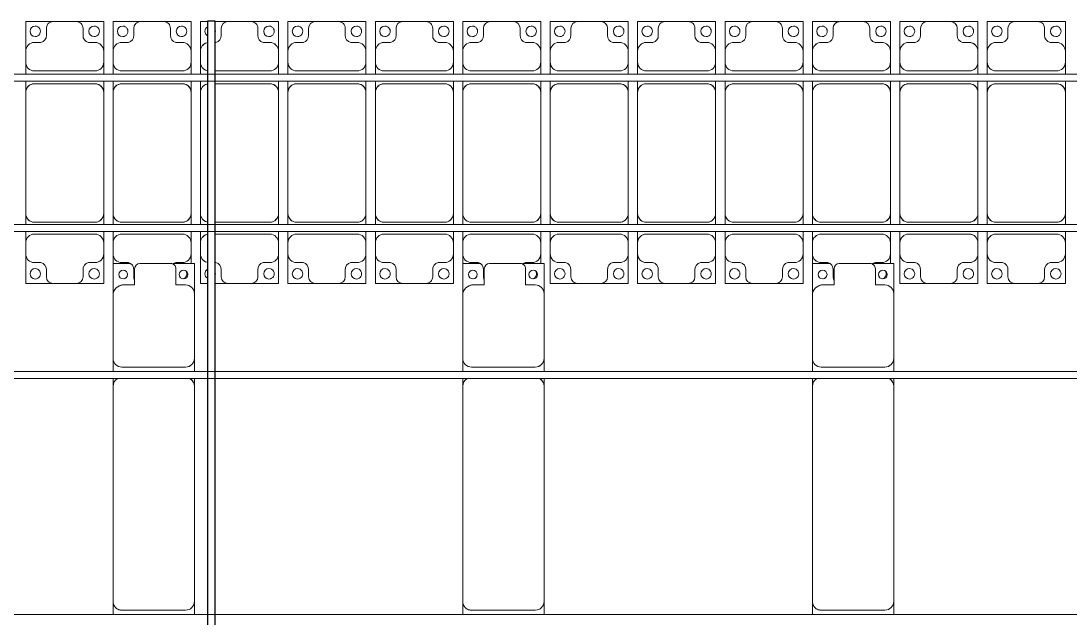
# Model space of a CAD drawing. Header units: millimetres. Extents: x -178706 to 107777, y -87310 to 933.
# Drawn here: x -155651 to -149651, y -8881 to -5467 of the extents above; entities that cross this region are included whole.
import ezdxf

# ---------------------------------------------------------------- set-up
doc = ezdxf.new("R2010")
doc.units = ezdxf.units.MM
doc.layers.add('A-GENM', color=13, linetype='Continuous', lineweight=9)
doc.layers.add('S-BEAM', color=12, linetype='Continuous', lineweight=9)

# ---------------------------------------------------------------- blocks, each defined once
blk = doc.blocks.new('Dai phao do pin - DẢI PHAO ĐỠ PIN-V8-BỐ TRÍ KHUNG KẾT CẤU BÈ PIN 04')
at = {"layer": 'A-GENM', "color": 7}
for p, q in [((67074.7, 241.6), (67149.7, 241.6)), ((68380.3, 241.6), (67149.7, 241.6)), ((68380.3, 241.6), (68424.7, 241.6)), ((68464.7, 241.6), (68539.7, 241.6)), ((68899.7, 241.6), (68539.7, 241.6)), ((68899.7, 241.6), (69082.2, 241.6)), ((69082.2, 241.6), (69082.2, 142.1)), ((67099.7, 191.6), (67099.7, -173.4)), ((68489.7, 191.6), (68489.7, -173.4)), ((68959.7, 118.2), (68959.7, 181.6)), ((69052.2, 118.2), (68959.7, 118.2)), ((69082.2, -88.2), (69082.2, 88.2)), ((68959.7, -173.4), (68959.7, -118.2)), ((68959.7, -118.2), (69052.2, -118.2)), ((69082.2, -105.4), (69082.2, -223.4)), ((67149.7, -223.4), (67074.7, -223.4)), ((67149.7, -223.4), (68380.3, -223.4)), ((68424.7, -223.4), (68380.3, -223.4)), ((68539.7, -223.4), (68464.7, -223.4)), ((68539.7, -223.4), (68909.7, -223.4)), ((69082.2, -223.4), (68909.7, -223.4))]:
    blk.add_line(p, q, dxfattribs=at)
for centre, radius, start, end in [((67149.7, 191.6), 50, 90, 180), ((68380.3, 191.6), 50, 30, 90), ((68380.3, 191.6), 50, 30, 90), ((68539.7, 191.6), 50, 90, 180), ((68899.7, 181.6), 60, 0, 90), ((67149.7, 191.6), 50, 105, 180), ((68539.7, 191.6), 50, 135, 180), ((68899.7, 181.6), 60, 0, 30), ((69018.6, 183.2), 25, 360, 180), ((69018.6, 183.2), 25, 180, 360), ((69052.2, 88.2), 30, 360, 90), ((69052.2, -88.2), 30, 270, 0), ((69052.2, -88.2), 30, 300, 330), ((67149.7, -173.4), 50, 180, 270), ((67149.7, -173.4), 50, 180, 270), ((68539.7, -173.4), 50, 180, 270), ((68539.7, -173.4), 50, 180, 225), ((68909.7, -173.4), 50, 270, 0), ((68909.7, -173.4), 50, 315, 0), ((69018.6, -161.8), 25, 360, 180), ((69018.6, -161.8), 25, 180, 360), ((69018.6, -161.8), 25, 90, 105), ((68380.3, -173.4), 50, 270, 330), ((68380.3, -173.4), 50, 285, 330)]:
    blk.add_arc(centre, radius, start, end, dxfattribs=at)
blk = doc.blocks.new('Dai phao do pin - DẢI PHAO ĐỠ PIN-V9-BỐ TRÍ KHUNG KẾT CẤU BÈ PIN 04')
at = {"layer": 'A-GENM', "color": 7}
for p, q in [((67074.7, 241.6), (67149.7, 241.6)), ((68380.3, 241.6), (67149.7, 241.6)), ((68380.3, 241.6), (68424.7, 241.6)), ((68464.7, 241.6), (68539.7, 241.6)), ((68899.7, 241.6), (68539.7, 241.6)), ((68899.7, 241.6), (69082.2, 241.6)), ((69082.2, 241.6), (69082.2, 142.1)), ((67099.7, 191.6), (67099.7, -173.4)), ((68489.7, 191.6), (68489.7, -173.4)), ((68959.7, 118.2), (68959.7, 181.6)), ((69052.2, 118.2), (68959.7, 118.2)), ((69082.2, -88.2), (69082.2, 88.2)), ((68959.7, -173.4), (68959.7, -118.2)), ((68959.7, -118.2), (69052.2, -118.2)), ((69082.2, -105.4), (69082.2, -223.4)), ((67149.7, -223.4), (67074.7, -223.4)), ((67149.7, -223.4), (68380.3, -223.4)), ((68424.7, -223.4), (68380.3, -223.4)), ((68539.7, -223.4), (68464.7, -223.4)), ((68539.7, -223.4), (68909.7, -223.4)), ((69082.2, -223.4), (68909.7, -223.4))]:
    blk.add_line(p, q, dxfattribs=at)
for centre, radius, start, end in [((67149.7, 191.6), 50, 90, 180), ((68380.3, 191.6), 50, 30, 90), ((68380.3, 191.6), 50, 30, 90), ((68539.7, 191.6), 50, 90, 180), ((68899.7, 181.6), 60, 0, 90), ((67149.7, 191.6), 50, 105, 180), ((68539.7, 191.6), 50, 135, 180), ((68899.7, 181.6), 60, 0, 30), ((69018.6, 183.2), 25, 360, 180), ((69018.6, 183.2), 25, 180, 360), ((69052.2, 88.2), 30, 360, 90), ((69052.2, -88.2), 30, 270, 0), ((69052.2, -88.2), 30, 300, 330), ((67149.7, -173.4), 50, 180, 270), ((67149.7, -173.4), 50, 180, 270), ((68539.7, -173.4), 50, 180, 270), ((68539.7, -173.4), 50, 180, 225), ((68909.7, -173.4), 50, 270, 0), ((68909.7, -173.4), 50, 315, 0), ((69018.6, -161.8), 25, 360, 180), ((69018.6, -161.8), 25, 180, 360), ((69018.6, -161.8), 25, 90, 105), ((68380.3, -173.4), 50, 270, 330), ((68380.3, -173.4), 50, 285, 330)]:
    blk.add_arc(centre, radius, start, end, dxfattribs=at)
blk = doc.blocks.new('Dai phao do pin - DẢI PHAO ĐỠ PIN-V10-BỐ TRÍ KHUNG KẾT CẤU BÈ PIN 04')
at = {"layer": 'A-GENM', "color": 7}
for p, q in [((67074.7, 241.6), (67149.7, 241.6)), ((68380.3, 241.6), (67149.7, 241.6)), ((68380.3, 241.6), (68424.7, 241.6)), ((68464.7, 241.6), (68539.7, 241.6)), ((68899.7, 241.6), (68539.7, 241.6)), ((68902.2, 241.6), (69082.2, 241.6)), ((69082.2, 241.6), (69082.2, 142.1)), ((67099.7, 191.6), (67099.7, -173.4)), ((68489.7, 191.6), (68489.7, -173.4)), ((68959.7, 118.2), (68959.7, 181.6)), ((69052.2, 118.2), (68959.7, 118.2)), ((69082.2, -88.2), (69082.2, 88.2)), ((68959.7, -173.4), (68959.7, -118.2)), ((68959.7, -118.2), (69052.2, -118.2)), ((69082.2, -105.4), (69082.2, -223.4)), ((67149.7, -223.4), (67074.7, -223.4)), ((67149.7, -223.4), (68380.3, -223.4)), ((68424.7, -223.4), (68380.3, -223.4)), ((68539.7, -223.4), (68464.7, -223.4)), ((68539.7, -223.4), (68909.7, -223.4)), ((69082.2, -223.4), (68909.7, -223.4))]:
    blk.add_line(p, q, dxfattribs=at)
for centre, radius, start, end in [((67149.7, 191.6), 50, 90, 180), ((68380.3, 191.6), 50, 30, 90), ((68380.3, 191.6), 50, 30, 90), ((68539.7, 191.6), 50, 90, 180), ((68899.7, 181.6), 60, 0, 90), ((67149.7, 191.6), 50, 105, 180), ((68539.7, 191.6), 50, 135, 180), ((68899.7, 181.6), 60, 0, 30), ((69018.6, 183.2), 25, 360, 180), ((69018.6, 183.2), 25, 180, 360), ((69052.2, 88.2), 30, 360, 90), ((69052.2, -88.2), 30, 270, 0), ((69052.2, -88.2), 30, 300, 330), ((67149.7, -173.4), 50, 180, 270), ((67149.7, -173.4), 50, 180, 270), ((68539.7, -173.4), 50, 180, 270), ((68539.7, -173.4), 50, 180, 225), ((68909.7, -173.4), 50, 270, 0), ((68909.7, -173.4), 50, 315, 0), ((69018.6, -161.8), 25, 360, 180), ((69018.6, -161.8), 25, 180, 360), ((69018.6, -161.8), 25, 90, 105), ((68380.3, -173.4), 50, 270, 330), ((68380.3, -173.4), 50, 285, 330)]:
    blk.add_arc(centre, radius, start, end, dxfattribs=at)
blk = doc.blocks.new('Dầm C52 - Dầm C52-21052-BỐ TRÍ KHUNG KẾT CẤU BÈ PIN 04')
at = {"layer": 'S-BEAM', "color": 1}
blk.add_line((63551.9, -20), (-63551.9, -20), dxfattribs=at)
blk = doc.blocks.new('Dầm C52 - Dầm C52-21053-BỐ TRÍ KHUNG KẾT CẤU BÈ PIN 04')
at = {"layer": 'S-BEAM', "color": 1}
for p, q in [((-63553.8, 20), (63553.8, 20)), ((63553.8, -20), (-63553.8, -20))]:
    blk.add_line(p, q, dxfattribs=at)
blk = doc.blocks.new('Dầm C52 - Dầm C52-21054-BỐ TRÍ KHUNG KẾT CẤU BÈ PIN 04')
at = {"layer": 'S-BEAM', "color": 1}
for p, q in [((-63555, 20), (63555, 20)), ((63555, -20), (-63555, -20))]:
    blk.add_line(p, q, dxfattribs=at)
blk = doc.blocks.new('Dầm C52 - Dầm C52-21055-BỐ TRÍ KHUNG KẾT CẤU BÈ PIN 04')
at = {"layer": 'S-BEAM', "color": 1}
for p, q in [((-63556.2, 20), (63556.2, 20)), ((63556.2, -20), (-63556.2, -20))]:
    blk.add_line(p, q, dxfattribs=at)
blk = doc.blocks.new('Dầm C52 - Hộp 40x60-15957-BỐ TRÍ KHUNG KẾT CẤU BÈ PIN 04')
at = {"layer": 'S-BEAM', "color": 3, "lineweight": 25}
for p, q in [((-37160, 20), (37160, 20)), ((37160, 20), (37160, -20)), ((37160, -20), (-37160, -20))]:
    blk.add_line(p, q, dxfattribs=at)
blk = doc.blocks.new('Dai phaodi lai - DẢI PHAO ĐI LẠI-21666-BỐ TRÍ KHUNG KẾT CẤU BÈ PIN 04')
at = {"layer": 'A-GENM', "color": 7}
for p, q in [((15276.8, 748.4), (15433.1, 748.4)), ((15276.8, 579.3), (15276.8, 748.4)), ((15566.9, 748.4), (15433.1, 748.4)), ((15566.9, 748.4), (15723.2, 748.4)), ((15723.2, 748.4), (15723.2, 579.3)), ((15776.8, 748.4), (15933.1, 748.4)), ((15776.8, 579.3), (15776.8, 748.4)), ((16066.9, 748.4), (15933.1, 748.4)), ((16066.9, 748.4), (16223.2, 748.4)), ((16223.2, 748.4), (16223.2, 579.3)), ((16276.8, 748.4), (16318.3, 748.4)), ((16276.8, 579.3), (16276.8, 748.4)), ((16358.3, 748.4), (16433.1, 748.4)), ((16566.9, 748.4), (16433.1, 748.4)), ((16566.9, 748.4), (16723.2, 748.4)), ((16723.2, 748.4), (16723.2, 579.3)), ((16776.8, 748.4), (16933.1, 748.4)), ((16776.8, 579.3), (16776.8, 748.4)), ((17066.9, 748.4), (16933.1, 748.4)), ((17066.9, 748.4), (17223.2, 748.4)), ((17223.2, 748.4), (17223.2, 579.3)), ((17276.8, 748.4), (17433.1, 748.4)), ((17276.8, 579.3), (17276.8, 748.4)), ((17566.9, 748.4), (17433.1, 748.4)), ((17566.9, 748.4), (17723.2, 748.4)), ((17723.2, 748.4), (17723.2, 579.3)), ((17776.8, 748.4), (17933.1, 748.4)), ((17776.8, 579.3), (17776.8, 748.4)), ((18066.9, 748.4), (17933.1, 748.4)), ((18066.9, 748.4), (18223.2, 748.4)), ((18223.2, 748.4), (18223.2, 579.3)), ((18276.8, 748.4), (18433.1, 748.4)), ((18276.8, 579.3), (18276.8, 748.4)), ((18566.9, 748.4), (18433.1, 748.4)), ((18566.9, 748.4), (18723.2, 748.4)), ((18723.2, 748.4), (18723.2, 579.3)), ((18776.8, 748.4), (18933.1, 748.4)), ((18776.8, 579.3), (18776.8, 748.4)), ((19066.9, 748.4), (18933.1, 748.4)), ((19066.9, 748.4), (19223.2, 748.4)), ((19223.2, 748.4), (19223.2, 579.3)), ((19276.8, 748.4), (19433.1, 748.4)), ((19276.8, 579.3), (19276.8, 748.4)), ((19566.9, 748.4), (19433.1, 748.4)), ((19566.9, 748.4), (19723.2, 748.4)), ((19723.2, 748.4), (19723.2, 579.3)), ((19776.8, 748.4), (19929.4, 748.4)), ((19776.8, 579.3), (19776.8, 748.4)), ((20066.9, 748.4), (19933.1, 748.4)), ((20066.9, 748.4), (20223.2, 748.4)), ((20223.2, 748.4), (20223.2, 579.3)), ((20276.8, 748.4), (20433.1, 748.4)), ((20276.8, 579.3), (20276.8, 748.4)), ((20566.9, 748.4), (20433.1, 748.4)), ((20566.9, 748.4), (20723.2, 748.4)), ((20723.2, 748.4), (20723.2, 579.3)), ((20776.8, 748.4), (20933.1, 748.4)), ((20776.8, 579.3), (20776.8, 748.4)), ((21066.9, 748.4), (20933.1, 748.4)), ((21066.9, 748.4), (21223.2, 748.4)), ((21223.2, 748.4), (21223.2, 579.3)), ((15395.1, 710.4), (15395.1, 670.7)), ((15604.9, 670.7), (15604.9, 710.4)), ((15895.1, 710.4), (15895.1, 670.7)), ((16104.9, 670.7), (16104.9, 710.4)), ((16395.1, 710.4), (16395.1, 670.7)), ((16604.9, 670.7), (16604.9, 710.4)), ((16895.1, 710.4), (16895.1, 670.7)), ((17104.9, 670.7), (17104.9, 710.4)), ((17395.1, 710.4), (17395.1, 670.7)), ((17604.9, 670.7), (17604.9, 710.4)), ((17895.1, 710.4), (17895.1, 670.7)), ((18104.9, 670.7), (18104.9, 710.4)), ((18395.1, 710.4), (18395.1, 670.7)), ((18604.9, 670.7), (18604.9, 710.4)), ((18895.1, 710.4), (18895.1, 670.7)), ((19104.9, 670.7), (19104.9, 710.4)), ((19395.1, 710.4), (19395.1, 670.7)), ((19604.9, 670.7), (19604.9, 710.4)), ((19895.1, 710.4), (19895.1, 670.7)), ((20104.9, 670.7), (20104.9, 710.4)), ((20395.1, 710.4), (20395.1, 670.7)), ((20604.9, 670.7), (20604.9, 710.4)), ((20895.1, 710.4), (20895.1, 670.7)), ((21104.9, 670.7), (21104.9, 710.4)), ((15364.3, 629.3), (15326.8, 629.3)), ((15673.2, 629.3), (15635.7, 629.3)), ((15864.3, 629.3), (15826.8, 629.3)), ((16173.2, 629.3), (16135.7, 629.3)), ((16364.3, 629.3), (16358.3, 629.3)), ((16673.2, 629.3), (16635.7, 629.3)), ((16864.3, 629.3), (16826.8, 629.3)), ((17173.2, 629.3), (17135.7, 629.3)), ((17364.3, 629.3), (17326.8, 629.3)), ((17673.2, 629.3), (17635.7, 629.3)), ((17864.3, 629.3), (17826.8, 629.3)), ((18173.2, 629.3), (18135.7, 629.3)), ((18364.3, 629.3), (18326.8, 629.3)), ((18673.2, 629.3), (18635.7, 629.3)), ((18864.3, 629.3), (18826.8, 629.3)), ((19173.2, 629.3), (19135.7, 629.3)), ((19364.3, 629.3), (19326.8, 629.3)), ((19673.2, 629.3), (19635.7, 629.3)), ((19864.3, 629.3), (19826.8, 629.3)), ((20173.2, 629.3), (20135.7, 629.3)), ((20364.3, 629.3), (20326.8, 629.3)), ((20673.2, 629.3), (20635.7, 629.3)), ((20864.3, 629.3), (20826.8, 629.3)), ((21173.2, 629.3), (21135.7, 629.3)), ((15276.8, 579.3), (15276.8, 516.7)), ((15723.2, 516.7), (15723.2, 579.3)), ((15776.8, 579.3), (15776.8, 516.7)), ((16223.2, 516.7), (16223.2, 579.3)), ((16276.8, 579.3), (16276.8, 516.7)), ((16723.2, 516.7), (16723.2, 579.3)), ((16776.8, 579.3), (16776.8, 516.7)), ((17223.2, 516.7), (17223.2, 579.3)), ((17276.8, 579.3), (17276.8, 516.7)), ((17723.2, 516.7), (17723.2, 579.3)), ((17776.8, 579.3), (17776.8, 516.7)), ((18223.2, 516.7), (18223.2, 579.3)), ((18276.8, 579.3), (18276.8, 516.7)), ((18723.2, 516.7), (18723.2, 579.3)), ((18776.8, 579.3), (18776.8, 516.7)), ((19223.2, 516.7), (19223.2, 579.3)), ((19276.8, 579.3), (19276.8, 516.7)), ((19723.2, 516.7), (19723.2, 579.3)), ((19776.8, 579.3), (19776.8, 516.7)), ((20223.2, 516.7), (20223.2, 579.3)), ((20276.8, 579.3), (20276.8, 516.7)), ((20723.2, 516.7), (20723.2, 579.3)), ((20776.8, 579.3), (20776.8, 516.7)), ((21223.2, 516.7), (21223.2, 579.3)), ((15276.8, 447.9), (15276.8, 516.7)), ((15723.2, 516.7), (15723.2, 447.9)), ((15776.8, 447.9), (15776.8, 516.7)), ((16223.2, 516.7), (16223.2, 447.9)), ((16276.8, 447.9), (16276.8, 516.7)), ((16723.2, 516.7), (16723.2, 447.9)), ((16776.8, 447.9), (16776.8, 516.7)), ((17223.2, 516.7), (17223.2, 447.9)), ((17276.8, 447.9), (17276.8, 516.7)), ((17723.2, 516.7), (17723.2, 447.9)), ((17776.8, 447.9), (17776.8, 516.7)), ((18223.2, 516.7), (18223.2, 447.9)), ((18276.8, 447.9), (18276.8, 516.7)), ((18723.2, 516.7), (18723.2, 447.9)), ((18776.8, 447.9), (18776.8, 516.7)), ((19223.2, 516.7), (19223.2, 447.9)), ((19276.8, 447.9), (19276.8, 516.7)), ((19723.2, 516.7), (19723.2, 447.9)), ((19776.8, 447.9), (19776.8, 516.7)), ((20223.2, 516.7), (20223.2, 447.9)), ((20276.8, 447.9), (20276.8, 516.7)), ((20723.2, 516.7), (20723.2, 447.9)), ((20776.8, 447.9), (20776.8, 516.7)), ((21223.2, 516.7), (21223.2, 447.9)), ((15326.8, 466.7), (15673.2, 466.7)), ((15826.8, 466.7), (16173.2, 466.7)), ((16358.3, 466.7), (16673.2, 466.7)), ((16826.8, 466.7), (17173.2, 466.7)), ((17326.8, 466.7), (17673.2, 466.7)), ((17826.8, 466.7), (18173.2, 466.7)), ((18326.8, 466.7), (18673.2, 466.7)), ((18826.8, 466.7), (19173.2, 466.7)), ((19326.8, 466.7), (19673.2, 466.7)), ((19826.8, 466.7), (20173.2, 466.7)), ((20326.8, 466.7), (20673.2, 466.7)), ((20826.8, 466.7), (21173.2, 466.7)), ((15276.8, 343.3), (15276.8, 407.9)), ((15673.2, 393.3), (15326.8, 393.3)), ((15723.2, 407.9), (15723.2, 343.3)), ((15776.8, 343.3), (15776.8, 407.9)), ((16173.2, 393.3), (15826.8, 393.3)), ((16223.2, 407.9), (16223.2, 343.3)), ((16276.8, 343.3), (16276.8, 407.9)), ((16673.2, 393.3), (16358.3, 393.3)), ((16723.2, 407.9), (16723.2, 343.3)), ((16776.8, 343.3), (16776.8, 407.9)), ((17173.2, 393.3), (16826.8, 393.3)), ((17223.2, 407.9), (17223.2, 343.3)), ((17276.8, 343.3), (17276.8, 407.9)), ((17673.2, 393.3), (17326.8, 393.3)), ((17723.2, 407.9), (17723.2, 343.3)), ((17776.8, 343.3), (17776.8, 407.9)), ((18173.2, 393.3), (17826.8, 393.3)), ((18223.2, 407.9), (18223.2, 343.3)), ((18276.8, 343.3), (18276.8, 407.9)), ((18673.2, 393.3), (18326.8, 393.3)), ((18723.2, 407.9), (18723.2, 343.3)), ((18776.8, 343.3), (18776.8, 407.9)), ((19173.2, 393.3), (18826.8, 393.3)), ((19223.2, 407.9), (19223.2, 343.3)), ((19276.8, 343.3), (19276.8, 407.9)), ((19673.2, 393.3), (19326.8, 393.3)), ((19723.2, 407.9), (19723.2, 343.3)), ((19776.8, 343.3), (19776.8, 407.9)), ((20173.2, 393.3), (19826.8, 393.3)), ((20223.2, 407.9), (20223.2, 343.3)), ((20276.8, 343.3), (20276.8, 407.9)), ((20673.2, 393.3), (20326.8, 393.3)), ((20723.2, 407.9), (20723.2, 343.3)), ((20776.8, 343.3), (20776.8, 407.9)), ((21173.2, 393.3), (20826.8, 393.3)), ((21223.2, 407.9), (21223.2, 343.3)), ((15276.8, 343.3), (15276.8, -348.3)), ((15723.2, -348.3), (15723.2, 343.3)), ((15776.8, 343.3), (15776.8, -348.3)), ((16223.2, -348.3), (16223.2, 343.3)), ((16276.8, 343.3), (16276.8, -348.3)), ((16723.2, -348.3), (16723.2, 343.3)), ((16776.8, 343.3), (16776.8, -348.3)), ((17223.2, -348.3), (17223.2, 343.3)), ((17276.8, 343.3), (17276.8, -348.3)), ((17723.2, -348.3), (17723.2, 343.3)), ((17776.8, 343.3), (17776.8, -348.3)), ((18223.2, -348.3), (18223.2, 343.3)), ((18276.8, 343.3), (18276.8, -348.3)), ((18723.2, -348.3), (18723.2, 343.3)), ((18776.8, 343.3), (18776.8, -348.3)), ((19223.2, -348.3), (19223.2, 343.3)), ((19276.8, 343.3), (19276.8, -348.3)), ((19723.2, -348.3), (19723.2, 343.3)), ((19776.8, 343.3), (19776.8, -348.3)), ((20223.2, -348.3), (20223.2, 343.3)), ((20276.8, 343.3), (20276.8, -348.3)), ((20723.2, -348.3), (20723.2, 343.3)), ((20776.8, 343.3), (20776.8, -348.3)), ((21223.2, -348.3), (21223.2, 343.3)), ((15276.8, -412.1), (15276.8, -348.3)), ((15723.2, -348.3), (15723.2, -412.1)), ((15776.8, -412.1), (15776.8, -348.3)), ((16223.2, -348.3), (16223.2, -412.1)), ((16276.8, -412.1), (16276.8, -348.3)), ((16723.2, -348.3), (16723.2, -412.1)), ((16776.8, -412.1), (16776.8, -348.3)), ((17223.2, -348.3), (17223.2, -412.1)), ((17276.8, -412.1), (17276.8, -348.3)), ((17723.2, -348.3), (17723.2, -412.1)), ((17776.8, -412.1), (17776.8, -348.3)), ((18223.2, -348.3), (18223.2, -412.1)), ((18276.8, -412.1), (18276.8, -348.3)), ((18723.2, -348.3), (18723.2, -412.1)), ((18776.8, -412.1), (18776.8, -348.3)), ((19223.2, -348.3), (19223.2, -412.1)), ((19276.8, -412.1), (19276.8, -348.3)), ((19723.2, -348.3), (19723.2, -412.1)), ((19776.8, -412.1), (19776.8, -348.3)), ((20223.2, -348.3), (20223.2, -412.1)), ((20276.8, -412.1), (20276.8, -348.3)), ((20723.2, -348.3), (20723.2, -412.1)), ((20776.8, -412.1), (20776.8, -348.3)), ((21223.2, -348.3), (21223.2, -412.1)), ((15326.8, -398.3), (15673.2, -398.3)), ((15826.8, -398.3), (16173.2, -398.3)), ((16358.3, -398.3), (16673.2, -398.3)), ((16826.8, -398.3), (17173.2, -398.3)), ((17326.8, -398.3), (17673.2, -398.3)), ((17826.8, -398.3), (18173.2, -398.3)), ((18326.8, -398.3), (18673.2, -398.3)), ((18826.8, -398.3), (19173.2, -398.3)), ((19326.8, -398.3), (19673.2, -398.3)), ((19826.8, -398.3), (20173.2, -398.3)), ((20326.8, -398.3), (20673.2, -398.3)), ((20826.8, -398.3), (21173.2, -398.3)), ((15276.8, -516.7), (15276.8, -452.1)), ((15673.2, -466.7), (15326.8, -466.7)), ((15723.2, -452.1), (15723.2, -516.7)), ((15776.8, -516.7), (15776.8, -452.1)), ((16173.2, -466.7), (15826.8, -466.7)), ((16223.2, -452.1), (16223.2, -516.7)), ((16276.8, -516.7), (16276.8, -452.1)), ((16673.2, -466.7), (16358.3, -466.7)), ((16723.2, -452.1), (16723.2, -516.7)), ((16776.8, -516.7), (16776.8, -452.1)), ((17173.2, -466.7), (16826.8, -466.7)), ((17223.2, -452.1), (17223.2, -516.7)), ((17276.8, -516.7), (17276.8, -452.1)), ((17673.2, -466.7), (17326.8, -466.7)), ((17723.2, -452.1), (17723.2, -516.7)), ((17776.8, -516.7), (17776.8, -452.1)), ((18173.2, -466.7), (17826.8, -466.7)), ((18223.2, -452.1), (18223.2, -516.7)), ((18276.8, -516.7), (18276.8, -452.1)), ((18673.2, -466.7), (18326.8, -466.7)), ((18723.2, -452.1), (18723.2, -516.7)), ((18776.8, -516.7), (18776.8, -452.1)), ((19173.2, -466.7), (18826.8, -466.7)), ((19223.2, -452.1), (19223.2, -516.7)), ((19276.8, -516.7), (19276.8, -452.1)), ((19673.2, -466.7), (19326.8, -466.7)), ((19723.2, -452.1), (19723.2, -516.7)), ((19776.8, -516.7), (19776.8, -452.1)), ((20173.2, -466.7), (19826.8, -466.7)), ((20223.2, -452.1), (20223.2, -516.7)), ((20276.8, -516.7), (20276.8, -452.1)), ((20673.2, -466.7), (20326.8, -466.7)), ((20723.2, -452.1), (20723.2, -516.7)), ((20776.8, -516.7), (20776.8, -452.1)), ((21173.2, -466.7), (20826.8, -466.7)), ((21223.2, -452.1), (21223.2, -516.7)), ((15276.8, -516.7), (15276.8, -579.3)), ((15723.2, -579.3), (15723.2, -516.7)), ((15776.8, -516.7), (15776.8, -579.3)), ((16223.2, -579.3), (16223.2, -516.7)), ((16276.8, -516.7), (16276.8, -579.3)), ((16723.2, -579.3), (16723.2, -516.7)), ((16776.8, -516.7), (16776.8, -579.3)), ((17223.2, -579.3), (17223.2, -516.7)), ((17276.8, -516.7), (17276.8, -579.3)), ((17723.2, -579.3), (17723.2, -516.7)), ((17776.8, -516.7), (17776.8, -579.3)), ((18223.2, -579.3), (18223.2, -516.7)), ((18276.8, -516.7), (18276.8, -579.3)), ((18723.2, -579.3), (18723.2, -516.7)), ((18776.8, -516.7), (18776.8, -579.3)), ((19223.2, -579.3), (19223.2, -516.7)), ((19276.8, -516.7), (19276.8, -579.3)), ((19723.2, -579.3), (19723.2, -516.7)), ((19776.8, -516.7), (19776.8, -579.3)), ((20223.2, -579.3), (20223.2, -516.7)), ((20276.8, -516.7), (20276.8, -579.3)), ((20723.2, -579.3), (20723.2, -516.7)), ((20776.8, -516.7), (20776.8, -579.3)), ((21223.2, -579.3), (21223.2, -516.7)), ((15276.8, -748.4), (15276.8, -579.3)), ((15723.2, -579.3), (15723.2, -748.4)), ((15776.8, -634.6), (15776.8, -579.3)), ((16223.2, -579.3), (16223.2, -637.1)), ((16276.8, -748.4), (16276.8, -579.3)), ((16723.2, -579.3), (16723.2, -748.4)), ((16776.8, -748.4), (16776.8, -579.3)), ((17223.2, -579.3), (17223.2, -748.4)), ((17276.8, -748.4), (17276.8, -579.3)), ((17723.2, -579.3), (17723.2, -748.4)), ((17776.8, -634.6), (17776.8, -579.3)), ((18223.2, -579.3), (18223.2, -637.1)), ((18276.8, -748.4), (18276.8, -579.3)), ((18723.2, -579.3), (18723.2, -748.4)), ((18776.8, -748.4), (18776.8, -579.3)), ((19223.2, -579.3), (19223.2, -748.4)), ((19276.8, -748.4), (19276.8, -579.3)), ((19723.2, -579.3), (19723.2, -748.4)), ((19776.8, -634.6), (19776.8, -579.3)), ((20223.2, -579.3), (20223.2, -637.1)), ((20276.8, -748.4), (20276.8, -579.3)), ((20723.2, -579.3), (20723.2, -748.4)), ((20776.8, -748.4), (20776.8, -579.3)), ((21223.2, -579.3), (21223.2, -748.4)), ((15326.8, -629.3), (15364.3, -629.3)), ((15635.7, -629.3), (15673.2, -629.3)), ((15826.8, -629.3), (15864.3, -629.3)), ((16135.7, -629.3), (16173.2, -629.3)), ((16358.3, -629.3), (16364.3, -629.3)), ((16635.7, -629.3), (16673.2, -629.3)), ((16826.8, -629.3), (16864.3, -629.3)), ((17135.7, -629.3), (17173.2, -629.3)), ((17326.8, -629.3), (17364.3, -629.3)), ((17635.7, -629.3), (17673.2, -629.3)), ((17826.8, -629.3), (17864.3, -629.3)), ((18135.7, -629.3), (18173.2, -629.3)), ((18326.8, -629.3), (18364.3, -629.3)), ((18635.7, -629.3), (18673.2, -629.3)), ((18826.8, -629.3), (18864.3, -629.3)), ((19135.7, -629.3), (19173.2, -629.3)), ((19326.8, -629.3), (19364.3, -629.3)), ((19635.7, -629.3), (19673.2, -629.3)), ((19826.8, -629.3), (19864.3, -629.3)), ((20135.7, -629.3), (20173.2, -629.3)), ((20326.8, -629.3), (20364.3, -629.3)), ((20635.7, -629.3), (20673.2, -629.3)), ((20826.8, -629.3), (20864.3, -629.3)), ((21135.7, -629.3), (21173.2, -629.3)), ((15395.1, -670.7), (15395.1, -710.4)), ((15604.9, -710.4), (15604.9, -670.7)), ((15895.1, -670.7), (15895.1, -710.4)), ((16395.1, -670.7), (16395.1, -710.4)), ((16604.9, -710.4), (16604.9, -670.7)), ((16895.1, -670.7), (16895.1, -710.4)), ((17104.9, -710.4), (17104.9, -670.7)), ((17395.1, -670.7), (17395.1, -710.4)), ((17604.9, -710.4), (17604.9, -670.7)), ((17895.1, -670.7), (17895.1, -710.4)), ((18395.1, -670.7), (18395.1, -710.4)), ((18604.9, -710.4), (18604.9, -670.7)), ((18895.1, -670.7), (18895.1, -710.4)), ((19104.9, -710.4), (19104.9, -670.7)), ((19395.1, -670.7), (19395.1, -710.4)), ((19604.9, -710.4), (19604.9, -670.7)), ((19895.1, -670.7), (19895.1, -710.4)), ((20395.1, -670.7), (20395.1, -710.4)), ((20604.9, -710.4), (20604.9, -670.7)), ((20895.1, -670.7), (20895.1, -710.4)), ((21104.9, -710.4), (21104.9, -670.7)), ((15433.1, -748.4), (15276.8, -748.4)), ((15433.1, -748.4), (15566.9, -748.4)), ((15723.2, -748.4), (15566.9, -748.4)), ((16318.3, -748.4), (16276.8, -748.4)), ((16433.1, -748.4), (16358.3, -748.4)), ((16433.1, -748.4), (16566.9, -748.4)), ((16723.2, -748.4), (16566.9, -748.4)), ((16933.1, -748.4), (16776.8, -748.4)), ((16933.1, -748.4), (17066.9, -748.4)), ((17223.2, -748.4), (17066.9, -748.4)), ((17433.1, -748.4), (17276.8, -748.4)), ((17433.1, -748.4), (17566.9, -748.4)), ((17723.2, -748.4), (17566.9, -748.4)), ((18433.1, -748.4), (18276.8, -748.4)), ((18433.1, -748.4), (18566.9, -748.4)), ((18723.2, -748.4), (18566.9, -748.4)), ((18933.1, -748.4), (18776.8, -748.4)), ((18933.1, -748.4), (19066.9, -748.4)), ((19223.2, -748.4), (19066.9, -748.4)), ((19433.1, -748.4), (19276.8, -748.4)), ((19433.1, -748.4), (19566.9, -748.4)), ((19723.2, -748.4), (19566.9, -748.4)), ((20433.1, -748.4), (20276.8, -748.4)), ((20433.1, -748.4), (20566.9, -748.4)), ((20723.2, -748.4), (20566.9, -748.4)), ((20933.1, -748.4), (20776.8, -748.4)), ((20933.1, -748.4), (21066.9, -748.4)), ((21223.2, -748.4), (21066.9, -748.4))]:
    blk.add_line(p, q, dxfattribs=at)
for centre, radius, start, end in [((15331.6, 693.3), 30, 90, 270), ((15331.6, 693.3), 30, 270, 90), ((15433.1, 710.4), 38, 90, 180), ((15433.1, 710.4), 38, 90, 135), ((15566.9, 710.4), 38, 360, 90), ((15566.9, 710.4), 38, 45, 90), ((15668.4, 693.3), 30, 90, 270), ((15668.4, 693.3), 30, 270, 90), ((15831.6, 693.3), 30, 90, 270), ((15831.6, 693.3), 30, 270, 90), ((15933.1, 710.4), 38, 90, 180), ((15933.1, 710.4), 38, 90, 135), ((16066.9, 710.4), 38, 360, 90), ((16066.9, 710.4), 38, 45, 90), ((16168.4, 693.3), 30, 90, 270), ((16168.4, 693.3), 30, 270, 90), ((16433.1, 710.4), 38, 90, 180), ((16433.1, 710.4), 38, 90, 135), ((16566.9, 710.4), 38, 360, 90), ((16566.9, 710.4), 38, 45, 90), ((16668.4, 693.3), 30, 90, 270), ((16668.4, 693.3), 30, 270, 90), ((16831.6, 693.3), 30, 90, 270), ((16831.6, 693.3), 30, 270, 90), ((16933.1, 710.4), 38, 90, 180), ((16933.1, 710.4), 38, 90, 135), ((17066.9, 710.4), 38, 360, 90), ((17066.9, 710.4), 38, 45, 90), ((17168.4, 693.3), 30, 90, 270), ((17168.4, 693.3), 30, 270, 90), ((17331.6, 693.3), 30, 90, 270), ((17331.6, 693.3), 30, 270, 90), ((17433.1, 710.4), 38, 90, 180), ((17433.1, 710.4), 38, 90, 135), ((17566.9, 710.4), 38, 360, 90), ((17566.9, 710.4), 38, 45, 90), ((17668.4, 693.3), 30, 90, 270), ((17668.4, 693.3), 30, 270, 90), ((17831.6, 693.3), 30, 90, 270), ((17831.6, 693.3), 30, 270, 90), ((17933.1, 710.4), 38, 90, 180), ((17933.1, 710.4), 38, 90, 135), ((18066.9, 710.4), 38, 0, 90), ((18066.9, 710.4), 38, 45, 90), ((18168.4, 693.3), 30, 90, 270), ((18168.4, 693.3), 30, 270, 90), ((18331.6, 693.3), 30, 90, 270), ((18331.6, 693.3), 30, 270, 90), ((18433.1, 710.4), 38, 90, 180), ((18433.1, 710.4), 38, 90, 135), ((18566.9, 710.4), 38, 0, 90), ((18566.9, 710.4), 38, 45, 90), ((18668.4, 693.3), 30, 90, 270), ((18668.4, 693.3), 30, 270, 90), ((18831.6, 693.3), 30, 90, 270), ((18831.6, 693.3), 30, 270, 90), ((18933.1, 710.4), 38, 90, 180), ((18933.1, 710.4), 38, 90, 135), ((19066.9, 710.4), 38, 360, 90), ((19066.9, 710.4), 38, 45, 90), ((19168.4, 693.3), 30, 90, 270), ((19168.4, 693.3), 30, 270, 90), ((19331.6, 693.3), 30, 90, 270), ((19331.6, 693.3), 30, 270, 90), ((19433.1, 710.4), 38, 90, 180), ((19433.1, 710.4), 38, 90, 135), ((19566.9, 710.4), 38, 360, 90), ((19566.9, 710.4), 38, 45, 90), ((19668.4, 693.3), 30, 90, 270), ((19668.4, 693.3), 30, 270, 90), ((19831.6, 693.3), 30, 90, 270), ((19831.6, 693.3), 30, 270, 90), ((19933.1, 710.4), 38, 90, 180), ((19933.1, 710.4), 38, 95.56798, 135), ((20066.9, 710.4), 38, 0, 90), ((20066.9, 710.4), 38, 45, 90), ((20168.4, 693.3), 30, 90, 270), ((20168.4, 693.3), 30, 270, 90), ((20331.6, 693.3), 30, 90, 270), ((20331.6, 693.3), 30, 270, 90), ((20433.1, 710.4), 38, 90, 180), ((20433.1, 710.4), 38, 90, 135), ((20566.9, 710.4), 38, 0, 90), ((20566.9, 710.4), 38, 45, 90), ((20668.4, 693.3), 30, 90, 270), ((20668.4, 693.3), 30, 270, 90), ((20831.6, 693.3), 30, 90, 270), ((20831.6, 693.3), 30, 270, 90), ((20933.1, 710.4), 38, 90, 180), ((20933.1, 710.4), 38, 90, 135), ((21066.9, 710.4), 38, 0, 90), ((21066.9, 710.4), 38, 45, 90), ((21168.4, 693.3), 30, 90, 270), ((21168.4, 693.3), 30, 270, 90), ((15355.2, 668.2), 40, 283.18854, 3.50807), ((15644.8, 668.2), 40, 176.49193, 256.81146), ((15855.2, 668.2), 40, 283.18854, 3.50807), ((16144.8, 668.2), 40, 176.49193, 256.81146), ((16331.6, 693.3), 30, 120, 240), ((16331.6, 693.3), 30, 345, 15), ((16355.2, 668.2), 40, 283.18854, 3.50807), ((16644.8, 668.2), 40, 176.49193, 256.81146), ((16855.2, 668.2), 40, 283.18854, 3.50807), ((17144.8, 668.2), 40, 176.49193, 256.81146), ((17355.2, 668.2), 40, 283.18854, 3.50807), ((17644.8, 668.2), 40, 176.49193, 256.81146), ((17855.2, 668.2), 40, 283.18854, 3.50807), ((18144.8, 668.2), 40, 176.49193, 256.81146), ((18355.2, 668.2), 40, 283.18854, 3.50807), ((18644.8, 668.2), 40, 176.49193, 256.81146), ((18855.2, 668.2), 40, 283.18854, 3.50807), ((19144.8, 668.2), 40, 176.49193, 256.81146), ((19355.2, 668.2), 40, 283.18854, 3.50807), ((19644.8, 668.2), 40, 176.49193, 256.81146), ((19855.2, 668.2), 40, 283.18854, 3.50807), ((20144.8, 668.2), 40, 176.49193, 256.81146), ((20355.2, 668.2), 40, 283.18854, 3.50807), ((20644.8, 668.2), 40, 176.49193, 256.81146), ((20855.2, 668.2), 40, 283.18854, 3.50807), ((21144.8, 668.2), 40, 176.49193, 256.81146), ((15326.8, 579.3), 50, 90, 180), ((15326.8, 579.3), 50, 90, 135), ((15673.2, 579.3), 50, 0, 90), ((15673.2, 579.3), 50, 45, 90), ((15826.8, 579.3), 50, 90, 180), ((15826.8, 579.3), 50, 90, 135), ((16173.2, 579.3), 50, 0, 90), ((16173.2, 579.3), 50, 45, 90), ((16326.8, 579.3), 50, 105, 180), ((16326.8, 579.3), 50, 105, 135), ((16673.2, 579.3), 50, 0, 90), ((16673.2, 579.3), 50, 45, 90), ((16826.8, 579.3), 50, 90, 180), ((16826.8, 579.3), 50, 90, 135), ((17173.2, 579.3), 50, 0, 90), ((17173.2, 579.3), 50, 45, 90), ((17326.8, 579.3), 50, 90, 180), ((17326.8, 579.3), 50, 90, 135), ((17673.2, 579.3), 50, 360, 90), ((17673.2, 579.3), 50, 45, 90), ((17826.8, 579.3), 50, 90, 180), ((17826.8, 579.3), 50, 90, 135), ((18173.2, 579.3), 50, 0, 90), ((18173.2, 579.3), 50, 45, 90), ((18326.8, 579.3), 50, 90, 180), ((18326.8, 579.3), 50, 90, 135), ((18673.2, 579.3), 50, 0, 90), ((18673.2, 579.3), 50, 45, 90), ((18826.8, 579.3), 50, 90, 180), ((18826.8, 579.3), 50, 90, 135), ((19173.2, 579.3), 50, 0, 90), ((19173.2, 579.3), 50, 45, 90), ((19326.8, 579.3), 50, 90, 180), ((19326.8, 579.3), 50, 90, 135), ((19673.2, 579.3), 50, 0, 90), ((19673.2, 579.3), 50, 45, 90), ((19826.8, 579.3), 50, 90, 180), ((19826.8, 579.3), 50, 90, 135), ((20173.2, 579.3), 50, 0, 90), ((20173.2, 579.3), 50, 45, 90), ((20326.8, 579.3), 50, 90, 180), ((20326.8, 579.3), 50, 90, 135), ((20673.2, 579.3), 50, 0, 90), ((20673.2, 579.3), 50, 45, 87.58445), ((20826.8, 579.3), 50, 90, 180), ((20826.8, 579.3), 50, 90, 135), ((21173.2, 579.3), 50, 0, 90), ((21173.2, 579.3), 50, 45, 90), ((15326.8, 516.7), 50, 180, 270), ((15326.8, 516.7), 50, 225, 270), ((15673.2, 516.7), 50, 270, 0), ((15673.2, 516.7), 50, 270, 315), ((15826.8, 516.7), 50, 180, 270), ((15826.8, 516.7), 50, 225, 270), ((16173.2, 516.7), 50, 270, 0), ((16173.2, 516.7), 50, 270, 315), ((16326.8, 516.7), 50, 180, 255), ((16326.8, 516.7), 50, 225, 255), ((16673.2, 516.7), 50, 270, 0), ((16673.2, 516.7), 50, 270, 315), ((16826.8, 516.7), 50, 180, 270), ((16826.8, 516.7), 50, 225, 270), ((17173.2, 516.7), 50, 270, 0), ((17173.2, 516.7), 50, 270, 315), ((17326.8, 516.7), 50, 180, 270), ((17326.8, 516.7), 50, 225, 270), ((17673.2, 516.7), 50, 270, 0), ((17673.2, 516.7), 50, 270, 315), ((17826.8, 516.7), 50, 180, 270), ((17826.8, 516.7), 50, 225, 270), ((18173.2, 516.7), 50, 270, 0), ((18173.2, 516.7), 50, 270, 315), ((18326.8, 516.7), 50, 180, 270), ((18326.8, 516.7), 50, 225, 270), ((18673.2, 516.7), 50, 270, 360), ((18673.2, 516.7), 50, 270, 315), ((18826.8, 516.7), 50, 180, 270), ((18826.8, 516.7), 50, 225, 270), ((19173.2, 516.7), 50, 270, 0), ((19173.2, 516.7), 50, 270, 315), ((19326.8, 516.7), 50, 180, 270), ((19326.8, 516.7), 50, 225, 270), ((19673.2, 516.7), 50, 270, 0), ((19673.2, 516.7), 50, 270, 315), ((19826.8, 516.7), 50, 180, 270), ((19826.8, 516.7), 50, 225, 270), ((20173.2, 516.7), 50, 270, 0), ((20173.2, 516.7), 50, 270, 315), ((20326.8, 516.7), 50, 180, 270), ((20326.8, 516.7), 50, 225, 270), ((20673.2, 516.7), 50, 270, 0), ((20673.2, 516.7), 50, 272.41521, 315), ((20826.8, 516.7), 50, 180, 270), ((20826.8, 516.7), 50, 225, 270), ((21173.2, 516.7), 50, 270, 0), ((21173.2, 516.7), 50, 270, 315), ((15326.8, 343.3), 50, 90, 180), ((15326.8, 343.3), 50, 105, 180), ((15673.2, 343.3), 50, 360, 90), ((15673.2, 343.3), 50, 30, 75), ((15826.8, 343.3), 50, 90, 180), ((15826.8, 343.3), 50, 105, 180), ((16173.2, 343.3), 50, 360, 90), ((16173.2, 343.3), 50, 30, 75), ((16326.8, 343.3), 50, 105, 180), ((16326.8, 343.3), 50, 105, 180), ((16673.2, 343.3), 50, 360, 90), ((16673.2, 343.3), 50, 30, 75), ((16826.8, 343.3), 50, 90, 180), ((16826.8, 343.3), 50, 105, 180), ((17173.2, 343.3), 50, 360, 90), ((17173.2, 343.3), 50, 30, 75), ((17326.8, 343.3), 50, 90, 180), ((17326.8, 343.3), 50, 105, 180), ((17673.2, 343.3), 50, 360, 90), ((17673.2, 343.3), 50, 30, 68.06709), ((17826.8, 343.3), 50, 90, 180), ((17826.8, 343.3), 50, 105, 180), ((18173.2, 343.3), 50, 360, 90), ((18173.2, 343.3), 50, 30, 75), ((18326.8, 343.3), 50, 90, 180), ((18326.8, 343.3), 50, 105, 180), ((18673.2, 343.3), 50, 360, 90), ((18673.2, 343.3), 50, 30, 75), ((18826.8, 343.3), 50, 90, 180), ((18826.8, 343.3), 50, 109.01853, 180), ((19173.2, 343.3), 50, 360, 90), ((19173.2, 343.3), 50, 30, 75), ((19326.8, 343.3), 50, 90, 180), ((19326.8, 343.3), 50, 105, 180), ((19673.2, 343.3), 50, 360, 90), ((19673.2, 343.3), 50, 30, 75), ((19826.8, 343.3), 50, 90, 180), ((19826.8, 343.3), 50, 105, 180), ((20173.2, 343.3), 50, 360, 90), ((20173.2, 343.3), 50, 30, 75), ((20326.8, 343.3), 50, 90, 180), ((20326.8, 343.3), 50, 105, 180), ((20673.2, 343.3), 50, 360, 90), ((20673.2, 343.3), 50, 30, 75), ((20826.8, 343.3), 50, 90, 180), ((20826.8, 343.3), 50, 105, 180), ((21173.2, 343.3), 50, 360, 90), ((21173.2, 343.3), 50, 30, 75), ((15326.8, -348.3), 50, 180, 270), ((15673.2, -348.3), 50, 270, 360), ((15826.8, -348.3), 50, 180, 270), ((16173.2, -348.3), 50, 270, 360), ((16326.8, -348.3), 50, 180, 255), ((16673.2, -348.3), 50, 270, 360), ((16826.8, -348.3), 50, 180, 270), ((17173.2, -348.3), 50, 270, 360), ((17326.8, -348.3), 50, 180, 270), ((17673.2, -348.3), 50, 270, 360), ((17826.8, -348.3), 50, 180, 270), ((18173.2, -348.3), 50, 270, 360), ((18326.8, -348.3), 50, 180, 270), ((18673.2, -348.3), 50, 270, 360), ((18826.8, -348.3), 50, 180, 270), ((19173.2, -348.3), 50, 270, 360), ((19326.8, -348.3), 50, 180, 270), ((19673.2, -348.3), 50, 270, 0), ((19826.8, -348.3), 50, 180, 270), ((20173.2, -348.3), 50, 270, 0), ((20326.8, -348.3), 50, 180, 270), ((20673.2, -348.3), 50, 270, 0), ((20826.8, -348.3), 50, 180, 270), ((21173.2, -348.3), 50, 270, 0), ((15326.8, -348.3), 50, 195, 240), ((15673.2, -348.3), 50, 270, 345), ((15826.8, -348.3), 50, 195, 240), ((16173.2, -348.3), 50, 270, 300), ((16173.2, -348.3), 50, 302.50402, 345), ((16326.8, -348.3), 50, 195, 240), ((16673.2, -348.3), 50, 270, 345), ((16826.8, -348.3), 50, 195, 240), ((17173.2, -348.3), 50, 270, 345), ((17326.8, -348.3), 50, 195, 240), ((17673.2, -348.3), 50, 270, 345), ((17826.8, -348.3), 50, 195, 240), ((18173.2, -348.3), 50, 270, 345), ((18326.8, -348.3), 50, 195, 240), ((18673.2, -348.3), 50, 270, 345), ((18826.8, -348.3), 50, 195, 240), ((19173.2, -348.3), 50, 270, 345), ((19326.8, -348.3), 50, 195, 240), ((19673.2, -348.3), 50, 270, 345), ((19826.8, -348.3), 50, 195, 240), ((20173.2, -348.3), 50, 270, 345), ((20326.8, -348.3), 50, 195, 240), ((20673.2, -348.3), 50, 272.41339, 345), ((20826.8, -348.3), 50, 195, 240), ((21173.2, -348.3), 50, 270, 345), ((15326.8, -516.7), 50, 90, 180), ((15326.8, -516.7), 50, 90, 135), ((15673.2, -516.7), 50, 360, 90), ((15673.2, -516.7), 50, 45, 90), ((15826.8, -516.7), 50, 90, 180), ((15826.8, -516.7), 50, 90, 135), ((16173.2, -516.7), 50, 360, 90), ((16173.2, -516.7), 50, 45, 90), ((16326.8, -516.7), 50, 105, 180), ((16326.8, -516.7), 50, 105, 135), ((16673.2, -516.7), 50, 360, 90), ((16673.2, -516.7), 50, 45, 90), ((16826.8, -516.7), 50, 90, 180), ((16826.8, -516.7), 50, 90, 135), ((17173.2, -516.7), 50, 360, 90), ((17173.2, -516.7), 50, 45, 90), ((17326.8, -516.7), 50, 90, 180), ((17326.8, -516.7), 50, 90, 135), ((17673.2, -516.7), 50, 360, 90), ((17673.2, -516.7), 50, 45, 90), ((17826.8, -516.7), 50, 90, 180), ((17826.8, -516.7), 50, 90, 135), ((18173.2, -516.7), 50, 360, 90), ((18173.2, -516.7), 50, 45, 90), ((18326.8, -516.7), 50, 90, 180), ((18326.8, -516.7), 50, 90, 135), ((18673.2, -516.7), 50, 0, 90), ((18673.2, -516.7), 50, 45, 90), ((18826.8, -516.7), 50, 90, 180), ((18826.8, -516.7), 50, 90, 135), ((19173.2, -516.7), 50, 360, 90), ((19173.2, -516.7), 50, 45, 90), ((19326.8, -516.7), 50, 90, 180), ((19326.8, -516.7), 50, 90, 135), ((19673.2, -516.7), 50, 360, 90), ((19673.2, -516.7), 50, 45, 90), ((19826.8, -516.7), 50, 90, 180), ((19826.8, -516.7), 50, 90, 135), ((20173.2, -516.7), 50, 360, 90), ((20173.2, -516.7), 50, 45, 90), ((20326.8, -516.7), 50, 90, 180), ((20326.8, -516.7), 50, 90, 135), ((20673.2, -516.7), 50, 360, 90), ((20673.2, -516.7), 50, 45, 87.58676), ((20826.8, -516.7), 50, 90, 180), ((20826.8, -516.7), 50, 90, 135), ((21173.2, -516.7), 50, 360, 90), ((21173.2, -516.7), 50, 45, 90), ((15326.8, -579.3), 50, 180, 270), ((15673.2, -579.3), 50, 270, 360), ((15826.8, -579.3), 50, 180, 270), ((16173.2, -579.3), 50, 270, 360), ((16326.8, -579.3), 50, 180, 255), ((16673.2, -579.3), 50, 270, 360), ((16826.8, -579.3), 50, 180, 270), ((17173.2, -579.3), 50, 270, 360), ((17326.8, -579.3), 50, 180, 270), ((17673.2, -579.3), 50, 270, 360), ((17826.8, -579.3), 50, 180, 270), ((18173.2, -579.3), 50, 270, 360), ((18326.8, -579.3), 50, 180, 270), ((18673.2, -579.3), 50, 270, 360), ((18826.8, -579.3), 50, 180, 270), ((19173.2, -579.3), 50, 270, 360), ((19326.8, -579.3), 50, 180, 270), ((19673.2, -579.3), 50, 270, 360), ((19826.8, -579.3), 50, 180, 270), ((20173.2, -579.3), 50, 270, 360), ((20326.8, -579.3), 50, 180, 270), ((20673.2, -579.3), 50, 270, 360), ((20826.8, -579.3), 50, 180, 270), ((21173.2, -579.3), 50, 270, 360), ((15326.8, -579.3), 50, 225, 270), ((15355.2, -668.2), 40, 356.49193, 76.81146), ((15644.8, -668.2), 40, 103.18854, 183.50807), ((15673.2, -579.3), 50, 270, 315), ((15826.8, -579.3), 50, 225, 270), ((15855.2, -668.2), 40, 356.49193, 76.81146), ((16144.8, -668.2), 40, 103.18854, 129.96172), ((16173.2, -579.3), 50, 270, 315), ((16326.8, -579.3), 50, 225, 255), ((16355.2, -668.2), 40, 356.49193, 76.81146), ((16644.8, -668.2), 40, 103.18854, 183.50807), ((16673.2, -579.3), 50, 270, 315), ((16826.8, -579.3), 50, 225, 270), ((16855.2, -668.2), 40, 356.49193, 76.81146), ((17144.8, -668.2), 40, 103.18854, 183.50807), ((17173.2, -579.3), 50, 270, 315), ((17326.8, -579.3), 50, 225, 270), ((17355.2, -668.2), 40, 356.49193, 76.81146), ((17644.8, -668.2), 40, 103.18854, 183.50807), ((17673.2, -579.3), 50, 270, 315), ((17826.8, -579.3), 50, 225, 270), ((17855.2, -668.2), 40, 356.49193, 76.81146), ((18144.8, -668.2), 40, 103.18854, 129.96172), ((18173.2, -579.3), 50, 270, 315), ((18326.8, -579.3), 50, 225, 270), ((18355.2, -668.2), 40, 356.49193, 76.81146), ((18644.8, -668.2), 40, 103.18854, 183.50807), ((18673.2, -579.3), 50, 270, 315), ((18826.8, -579.3), 50, 225, 270), ((18855.2, -668.2), 40, 356.49193, 76.81146), ((19144.8, -668.2), 40, 103.18854, 183.50807), ((19173.2, -579.3), 50, 270, 315), ((19326.8, -579.3), 50, 225, 270), ((19355.2, -668.2), 40, 356.49193, 76.81146), ((19644.8, -668.2), 40, 103.18854, 183.50807), ((19673.2, -579.3), 50, 270, 315), ((19826.8, -579.3), 50, 225, 270), ((19855.2, -668.2), 40, 356.49193, 76.81146), ((20144.8, -668.2), 40, 103.18854, 129.96172), ((20173.2, -579.3), 50, 270, 315), ((20326.8, -579.3), 50, 225, 270), ((20355.2, -668.2), 40, 356.49193, 76.81146), ((20644.8, -668.2), 40, 103.18854, 183.50807), ((20673.2, -579.3), 50, 272.4129, 315), ((20826.8, -579.3), 50, 225, 270), ((20855.2, -668.2), 40, 356.49193, 76.81146), ((21144.8, -668.2), 40, 103.18854, 183.50807), ((21173.2, -579.3), 50, 270, 315), ((15331.6, -693.3), 30, 90, 270), ((15331.6, -693.3), 30, 270, 90), ((15433.1, -710.4), 38, 180, 270), ((15566.9, -710.4), 38, 270, 360), ((15668.4, -693.3), 30, 90, 270), ((15668.4, -693.3), 30, 270, 90), ((15831.6, -693.3), 30, 285, 330), ((15933.1, -710.4), 38, 180, 209.7798), ((16168.4, -693.3), 30, 285, 30), ((16331.6, -693.3), 30, 120, 240), ((16331.6, -693.3), 30, 345, 15), ((16433.1, -710.4), 38, 180, 270), ((16566.9, -710.4), 38, 270, 360), ((16668.4, -693.3), 30, 90, 270), ((16668.4, -693.3), 30, 270, 90), ((16831.6, -693.3), 30, 90, 270), ((16831.6, -693.3), 30, 270, 90), ((16933.1, -710.4), 38, 180, 270), ((17066.9, -710.4), 38, 270, 360), ((17168.4, -693.3), 30, 90, 270), ((17168.4, -693.3), 30, 270, 90), ((17331.6, -693.3), 30, 90, 270), ((17331.6, -693.3), 30, 270, 90), ((17433.1, -710.4), 38, 180, 270), ((17566.9, -710.4), 38, 270, 0), ((17668.4, -693.3), 30, 90, 270), ((17668.4, -693.3), 30, 270, 90), ((17831.6, -693.3), 30, 285, 330), ((17933.1, -710.4), 38, 180, 209.7798), ((18168.4, -693.3), 30, 285, 30), ((18331.6, -693.3), 30, 90, 270), ((18331.6, -693.3), 30, 270, 90), ((18433.1, -710.4), 38, 180, 270), ((18566.9, -710.4), 38, 270, 360), ((18668.4, -693.3), 30, 90, 270), ((18668.4, -693.3), 30, 270, 90), ((18831.6, -693.3), 30, 90, 270), ((18831.6, -693.3), 30, 270, 90), ((18933.1, -710.4), 38, 180, 270), ((19066.9, -710.4), 38, 270, 360), ((19168.4, -693.3), 30, 90, 270), ((19168.4, -693.3), 30, 270, 90), ((19331.6, -693.3), 30, 90, 270), ((19331.6, -693.3), 30, 270, 90), ((19433.1, -710.4), 38, 180, 270), ((19566.9, -710.4), 38, 270, 360), ((19668.4, -693.3), 30, 90, 270), ((19668.4, -693.3), 30, 270, 90), ((19831.6, -693.3), 30, 285, 330), ((19933.1, -710.4), 38, 180, 209.7798), ((20168.4, -693.3), 30, 285, 30), ((20331.6, -693.3), 30, 90, 270), ((20331.6, -693.3), 30, 270, 90), ((20433.1, -710.4), 38, 180, 270), ((20566.9, -710.4), 38, 270, 360), ((20668.4, -693.3), 30, 90, 270), ((20668.4, -693.3), 30, 270, 90), ((20831.6, -693.3), 30, 90, 270), ((20831.6, -693.3), 30, 270, 90), ((20933.1, -710.4), 38, 180, 270), ((21066.9, -710.4), 38, 270, 360), ((21168.4, -693.3), 30, 90, 270), ((21168.4, -693.3), 30, 270, 90), ((15433.1, -710.4), 38, 225, 270), ((15566.9, -710.4), 38, 270, 315), ((16433.1, -710.4), 38, 225, 270), ((16566.9, -710.4), 38, 270, 315), ((16933.1, -710.4), 38, 225, 270), ((17066.9, -710.4), 38, 270, 315), ((17433.1, -710.4), 38, 225, 270), ((17566.9, -710.4), 38, 270, 315), ((18433.1, -710.4), 38, 225, 270), ((18566.9, -710.4), 38, 270, 315), ((18933.1, -710.4), 38, 225, 270), ((19066.9, -710.4), 38, 270, 315), ((19433.1, -710.4), 38, 225, 270), ((19566.9, -710.4), 38, 270, 315), ((20433.1, -710.4), 38, 225, 270), ((20566.9, -710.4), 38, 270, 315), ((20933.1, -710.4), 38, 225, 270), ((21066.9, -710.4), 38, 270, 315)]:
    blk.add_arc(centre, radius, start, end, dxfattribs=at)
blk = doc.blocks.new('HOBANMONG_BEPIN 4_rvt-1-BỐ TRÍ KHUNG KẾT CẤU BÈ PIN 04')
at = {"layer": 'A-GENM', "color": 3, "lineweight": 25}
for name, p, rotation in [('Dai phaodi lai - DẢI PHAO ĐI LẠI-21666-BỐ TRÍ KHUNG KẾT CẤU BÈ PIN 04', (-170900.6, -6219.3), 0.0001043351917741), ('Dai phao do pin - DẢI PHAO ĐỠ PIN-V8-BỐ TRÍ KHUNG KẾT CẤU BÈ PIN 04', (-154882.2, -75936), 90.00010434022407), ('Dai phao do pin - DẢI PHAO ĐỠ PIN-V9-BỐ TRÍ KHUNG KẾT CẤU BÈ PIN 04', (-152882.2, -75936), 90.00010434022407), ('Dai phao do pin - DẢI PHAO ĐỠ PIN-V10-BỐ TRÍ KHUNG KẾT CẤU BÈ PIN 04', (-150882.2, -75935.9), 90.00010434022407)]:
    blk.add_blockref(name, p, dxfattribs=dict(at, rotation=rotation))
at = {"layer": 'S-BEAM', "color": 3, "lineweight": 25}
for name, p, rotation in [('Dầm C52 - Hộp 40x60-15957-BỐ TRÍ KHUNG KẾT CẤU BÈ PIN 04', (-154562.2, -42627.1), 90.00010434022374), ('Dầm C52 - Dầm C52-21055-BỐ TRÍ KHUNG KẾT CẤU BÈ PIN 04', (-108056.5, -5791.2), 180.0001043386848), ('Dầm C52 - Dầm C52-21054-BỐ TRÍ KHUNG KẾT CẤU BÈ PIN 04', (-108055.3, -6651.2), 180.0001043386848), ('Dầm C52 - Dầm C52-21053-BỐ TRÍ KHUNG KẾT CẤU BÈ PIN 04', (-108054.1, -7491.2), 180.0001043386848), ('Dầm C52 - Dầm C52-21052-BỐ TRÍ KHUNG KẾT CẤU BÈ PIN 04', (-108052.2, -8881.2), 180.0001043386848)]:
    blk.add_blockref(name, p, dxfattribs=dict(at, rotation=rotation))

msp = doc.modelspace()

# ---------------------------------------------------------------- block references
at = {"lineweight": 5}
msp.add_blockref('HOBANMONG_BEPIN 4_rvt-1-BỐ TRÍ KHUNG KẾT CẤU BÈ PIN 04', (0, 0), dxfattribs=at)

doc.saveas('drawing.dxf')
